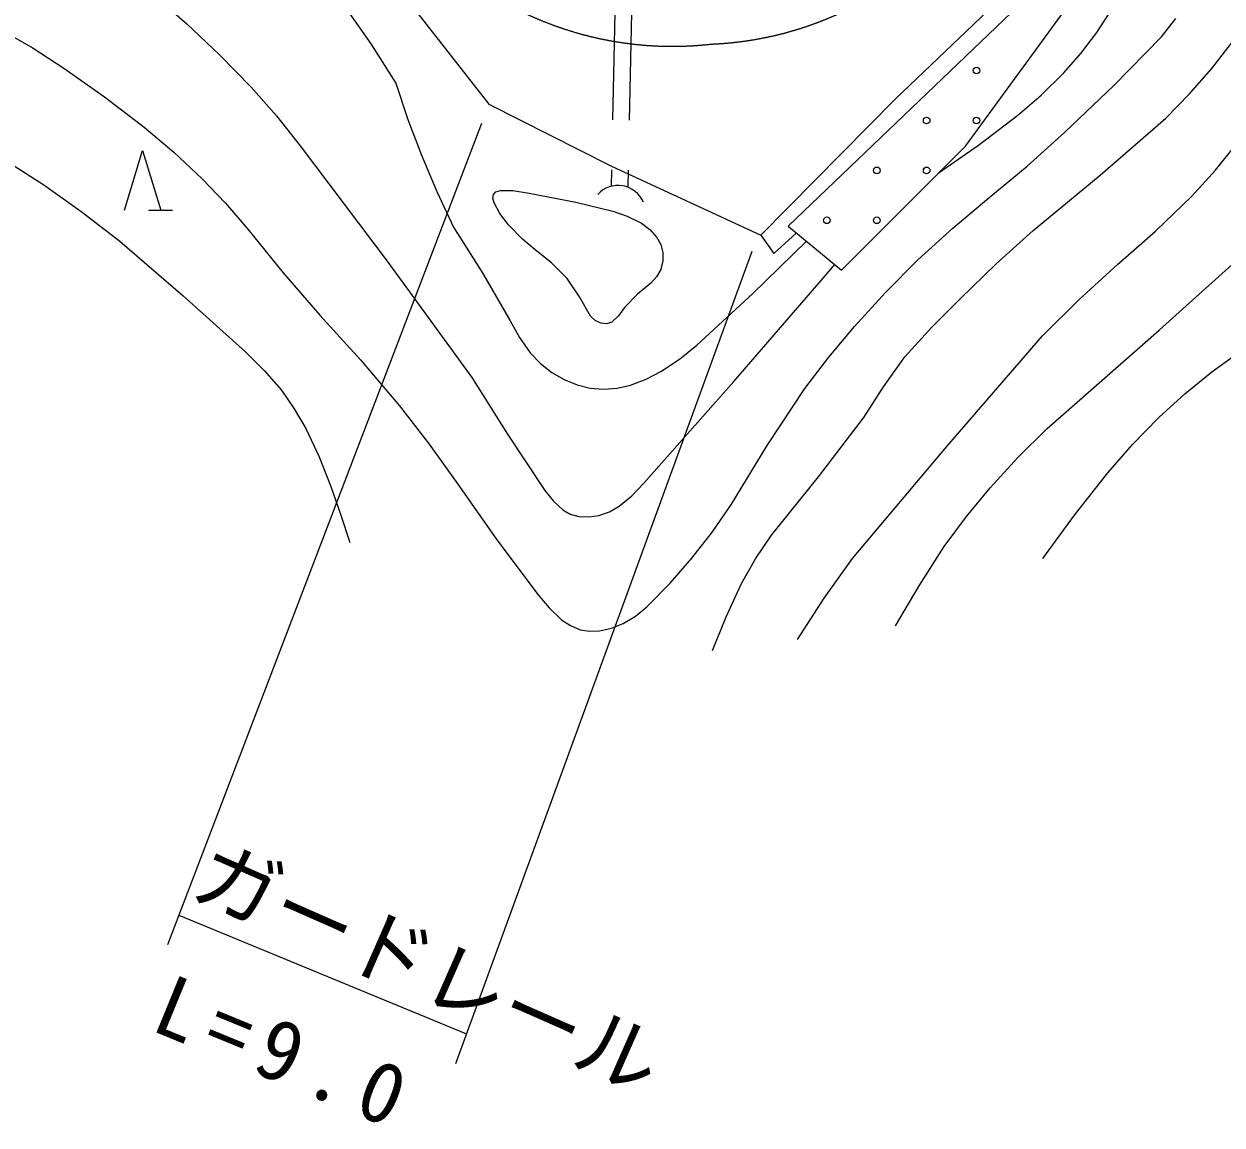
# Model space of a CAD drawing. Units: millimetres, scale not verified. Extents: x 61214 to 701214, y 6682 to 366682.
# Drawn here: x 494197 to 530219, y 228979 to 262068 of the extents above; entities that cross this region are included whole.
import ezdxf
from ezdxf.enums import TextEntityAlignment as Align

# ---------------------------------------------------------------- set-up
doc = ezdxf.new("R2010")
doc.units = ezdxf.units.MM
doc.header["$LTSCALE"] = 1000
doc.linetypes.add('DASHED', pattern=[7.5, 6, -1.5])
doc.linetypes.add('LONG_DASHED_DOTTED', pattern=[15.25, 12, -1.5, 0.25, -1.5])
doc.layers.add('S-SUV', color=7, linetype='Continuous', lineweight=13)
doc.styles.add('ＭＳ ゴシック', font='')
doc.styles.get('ＭＳ ゴシック').set_extended_font_data('MS Gothic')

msp = doc.modelspace()

# ---------------------------------------------------------------- linework, layer by layer
at = {"layer": 'S-SUV'}
for p, q in [((522509, 258400), (528856, 267084)), ((526010, 264445), (517173, 255993)), ((520405, 259815), (525548, 264728)), ((498123, 262917), (499096, 262067)), ((503824, 262616), (504627, 261470)), ((505814, 262658), (508172, 259662)), ((526457, 261816), (527030, 262698)), ((493530, 261884), (494473, 261342)), ((499096, 262067), (500080, 261142)), ((528402, 261684), (528825, 262235)), ((525976, 261179), (526457, 261816)), ((526966, 260223), (528402, 261684)), ((529909, 260734), (530704, 261751)), ((494473, 261342), (495397, 260740)), ((504627, 261470), (505378, 260292)), ((525456, 260588), (525976, 261179)), ((500080, 261142), (501027, 260169)), ((495397, 260740), (496623, 259879)), ((524784, 259933), (525456, 260588)), ((529239, 259966), (529909, 260734)), ((501027, 260169), (501786, 259309)), ((505378, 260292), (505736, 259200)), ((525485, 258803), (526966, 260223)), ((496623, 259879), (497811, 258971)), ((516348, 255725), (520405, 259815)), ((524077, 259328), (524784, 259933)), ((528525, 259240), (529239, 259966)), ((508172, 259662), (511843, 257800)), ((507950, 259077), (498513, 234396)), ((501786, 259309), (502505, 258402)), ((505736, 259200), (506151, 258128)), ((522899, 258428), (524077, 259328)), ((526551, 257526), (528525, 259240)), ((497811, 258971), (498706, 258215)), ((524364, 257797), (525485, 258803)), ((502505, 258402), (505113, 254937)), ((518777, 254668), (522509, 258400)), ((521689, 257580), (522899, 258428)), ((530018, 257670), (530675, 258488)), ((497216, 256469), (497765, 258264)), ((497765, 258264), (498314, 256469)), ((498706, 258215), (499558, 257416)), ((506151, 258128), (506606, 257032)), ((493870, 257820), (494792, 257236)), ((511843, 257800), (516348, 255725)), ((523211, 256843), (524364, 257797)), ((529316, 256894), (530018, 257670)), ((494792, 257236), (495951, 256415)), ((499558, 257416), (500261, 256681)), ((524542, 255862), (526551, 257526)), ((506606, 257032), (507115, 255965)), ((508296, 256834), (508310, 256946)), ((508310, 256946), (508385, 257022)), ((508385, 257022), (508523, 257063)), ((508523, 257063), (508900, 257059)), ((508900, 257059), (509388, 256984)), ((509388, 256984), (510788, 256714)), ((522123, 255934), (523211, 256843)), ((528219, 255846), (529316, 256894)), ((500261, 256681), (500926, 255897)), ((508332, 256693), (508296, 256834)), ((508508, 256371), (508332, 256693)), ((510788, 256714), (511901, 256445)), ((495951, 256415), (497083, 255540)), ((497940, 256469), (498660, 256469)), ((508767, 256033), (508508, 256371)), ((511901, 256445), (512337, 256293)), ((512337, 256293), (512765, 256078)), ((500926, 255897), (501988, 254586)), ((507115, 255965), (507992, 254573)), ((509184, 255604), (508767, 256033)), ((512765, 256078), (513010, 255892)), ((513010, 255892), (513222, 255652)), ((516739, 255175), (517413, 255778)), ((517173, 255993), (518777, 254668)), ((521075, 254979), (522123, 255934)), ((523428, 254861), (524542, 255862)), ((527078, 254840), (528219, 255846)), ((528328, 252866), (531654, 255861)), ((497083, 255540), (498986, 253902)), ((509572, 255284), (509184, 255604)), ((513222, 255652), (513342, 255439)), ((513342, 255439), (513407, 255199)), ((516101, 253963), (517723, 255539)), ((516348, 255725), (516739, 255175)), ((516079, 255235), (507175, 230820)), ((510061, 254885), (509572, 255284)), ((513407, 255199), (513405, 254948)), ((505113, 254937), (507665, 251445)), ((510529, 254423), (510061, 254885)), ((513341, 254694), (513220, 254468)), ((513405, 254948), (513341, 254694)), ((518398, 254630), (518574, 254836)), ((520096, 253994), (521075, 254979)), ((522355, 253816), (523428, 254861)), ((525926, 253788), (527078, 254840)), ((501988, 254586), (503096, 253314)), ((507992, 254573), (508817, 253149)), ((510904, 253867), (510529, 254423)), ((513220, 254468), (513048, 254276)), ((515545, 251321), (518229, 254432)), ((518229, 254432), (518398, 254630)), ((513048, 254276), (512641, 253945)), ((514427, 252416), (516101, 253963)), ((519168, 252973), (520096, 253994)), ((498986, 253902), (500867, 252204)), ((511227, 253282), (510904, 253867)), ((512641, 253945), (512252, 253547)), ((521491, 252955), (522355, 253816)), ((524817, 252693), (525926, 253788)), ((503096, 253314), (504311, 251978)), ((511370, 253153), (511227, 253282)), ((512076, 253292), (511876, 253103)), ((512252, 253547), (512076, 253292)), ((508817, 253149), (509092, 252650)), ((511545, 253078), (511370, 253153)), ((511724, 253060), (511545, 253078)), ((511876, 253103), (511724, 253060)), ((518393, 252058), (519168, 252973)), ((520681, 252064), (521491, 252955)), ((509092, 252650), (509419, 252184)), ((521940, 249371), (524817, 252693)), ((524960, 249913), (528328, 252866)), ((529916, 251615), (531167, 252526)), ((500867, 252204), (501422, 251655)), ((509419, 252184), (509724, 251867)), ((513905, 251993), (514427, 252416)), ((504311, 251978), (505486, 250597)), ((509724, 251867), (510071, 251593)), ((513350, 251620), (513905, 251993)), ((517673, 251113), (518393, 252058)), ((520038, 251168), (520681, 252064)), ((501422, 251655), (501936, 251061)), ((507665, 251445), (508731, 249740)), ((510071, 251593), (510438, 251379)), ((512906, 251389), (513350, 251620)), ((529096, 250949), (529916, 251615)), ((510438, 251379), (510830, 251220)), ((510830, 251220), (511223, 251126)), ((511223, 251126), (511623, 251092)), ((511623, 251092), (512034, 251122)), ((512034, 251122), (512436, 251213)), ((512436, 251213), (512906, 251389)), ((512832, 248266), (515545, 251321)), ((516547, 249396), (517673, 251113)), ((519448, 250242), (520038, 251168)), ((501936, 251061), (502324, 250507)), ((528321, 250242), (529096, 250949)), ((502324, 250507), (502667, 249910)), ((505486, 250597), (506385, 249440)), ((518088, 248458), (519448, 250242)), ((527532, 249434), (528321, 250242)), ((502667, 249910), (503070, 249057)), ((508731, 249740), (509862, 248048)), ((524080, 249040), (524960, 249913)), ((506385, 249440), (507245, 248236)), ((515470, 247641), (516547, 249396)), ((519107, 246006), (521940, 249371)), ((526786, 248583), (527532, 249434)), ((503070, 249057), (503422, 248170)), ((523250, 248133), (524080, 249040)), ((525786, 247310), (526786, 248583)), ((507245, 248236), (508395, 246600)), ((512476, 247892), (512832, 248266)), ((516674, 246703), (518088, 248458)), ((503422, 248170), (503718, 247332)), ((509862, 248048), (510115, 247730)), ((512091, 247573), (512476, 247892)), ((522531, 247262), (523250, 248133)), ((510115, 247730), (510403, 247466)), ((511803, 247410), (512091, 247573)), ((514896, 246806), (515470, 247641)), ((503718, 247332), (503999, 246490)), ((510403, 247466), (510622, 247341)), ((510622, 247341), (510876, 247268)), ((510876, 247268), (511178, 247253)), ((511178, 247253), (511485, 247299)), ((511485, 247299), (511803, 247410)), ((521867, 246362), (522531, 247262)), ((524836, 246001), (525786, 247310)), ((514281, 246017), (514896, 246806)), ((508395, 246600), (509652, 244921)), ((516195, 245990), (516674, 246703)), ((521110, 245188), (521867, 246362)), ((513623, 245260), (514281, 246017)), ((515774, 245255), (516195, 245990)), ((518259, 244809), (519107, 246006)), ((512926, 244549), (513623, 245260)), ((515309, 244254), (515774, 245255)), ((520404, 243981), (521110, 245188)), ((509652, 244921), (509988, 244520)), ((517459, 243575), (518259, 244809)), ((509988, 244520), (510362, 244166)), ((512215, 244051), (512586, 244274)), ((512586, 244274), (512926, 244549)), ((514902, 243235), (515309, 244254)), ((510362, 244166), (510631, 243986)), ((510631, 243986), (510920, 243865)), ((511501, 243829), (511860, 243909)), ((511860, 243909), (512215, 244051)), ((510920, 243865), (511204, 243818)), ((511204, 243818), (511501, 243829)), ((498853, 235286), (507502, 231716))]:
    msp.add_line(p, q, dxfattribs=at)
at = {"layer": 'S-SUV', "linetype": 'DASHED'}
for p, q in [((512017, 265186), (511850, 257179)), ((512517, 265175), (512350, 257169))]:
    msp.add_line(p, q, dxfattribs=at)
at = {"layer": 'S-SUV'}
for centre in [(522838, 260668), (521338, 259168), (522838, 259168), (519838, 257668), (521338, 257668), (518338, 256168), (519838, 256168)]:
    msp.add_circle(centre, 99.5, dxfattribs=at)
at = {"layer": 'S-SUV', "linetype": 'LONG_DASHED_DOTTED'}
for centre, radius, start, end in [((514452, 271663), 10208, 272.3094, 323.7283), ((513695, 271807), 10410, 223.332, 276.4436)]:
    msp.add_arc(centre, radius, start, end, dxfattribs=at)
at = {"layer": 'S-SUV'}
msp.add_arc((512059, 256387), 828, 22.9721, 137.6503, dxfattribs=at)

# ---------------------------------------------------------------- texts
at = {"layer": 'S-SUV', "style": 'ＭＳ ゴシック'}
msp.add_text('ガードレール', height=1833, rotation=336.2, dxfattribs=at).set_placement((498912, 235388), align=Align.BOTTOM_LEFT)
at = {"layer": 'S-SUV', "insert": (497940, 231825), "char_height": 1833, "attachment_point": 7, "rotation": 337.7, "style": 'ＭＳ ゴシック'}
msp.add_mtext('\\T1.32;L=9.0', dxfattribs=at)

doc.saveas('drawing.dxf')
